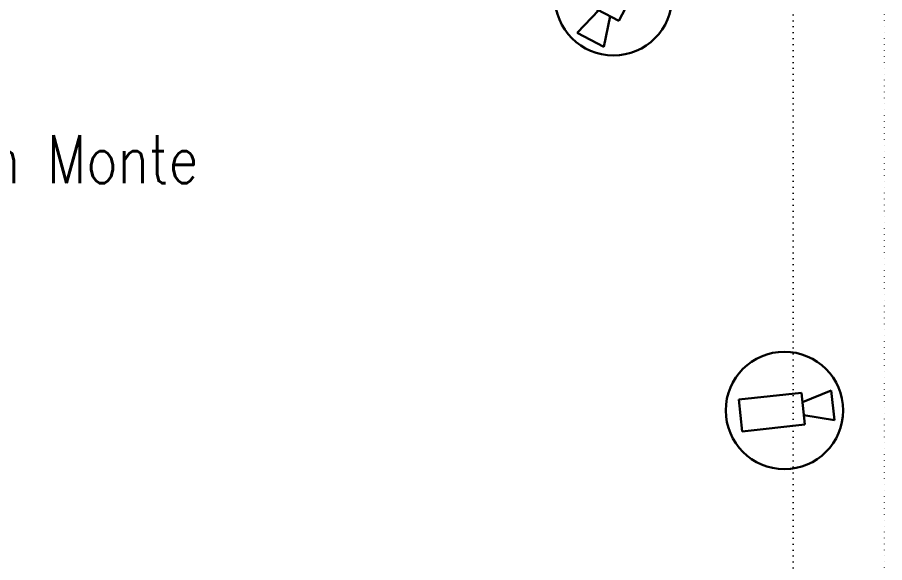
# Model space of a CAD drawing. Extents: x -1286 to 34975, y -230 to 6637.
# Drawn here: x 4146.6 to 4525.8, y 2823.8 to 3062.2 of the extents above; entities that cross this region are included whole.
import ezdxf

# ---------------------------------------------------------------- set-up
doc = ezdxf.new("R2010")
doc.units = 0
doc.header["$LTSCALE"] = 20
doc.linetypes.add('DOT2', pattern=[0.125, 0, -0.125])
for name, color, linetype, lineweight in [('10', 9, 'Continuous', 9), ('20', 9, 'DOT2', 9), ('E-DAHİLİ DOME KAMERA', 7, 'Continuous', 30), ('E-YAZI', 7, 'Continuous', 30)]:
    doc.layers.add(name, color=color, linetype=linetype, lineweight=lineweight)
doc.styles.add('E-YAZI', font='txttw.shx')

# ---------------------------------------------------------------- blocks, each defined once
blk = doc.blocks.new('p-vw-hoşgeldin tak')
at = {"layer": '20'}
for points in [[(-505, 40), (811, 40)], [(-505, 0), (811, 0)]]:
    blk.add_lwpolyline(points, dxfattribs=at)
blk = doc.blocks.new('100_DAHİLİ DOME KAMERA')
at = {"layer": 'E-DAHİLİ DOME KAMERA', "color": 4}
for p, q in [((-1.936, 0.715), (-1.936, -0.689)), ((0.82, 0.715), (-1.936, 0.715)), ((0.82, -0.689), (0.82, 0.715)), ((0.82, 0.294), (2.131, 0.668)), ((2.131, 0.668), (2.131, -0.643)), ((0.82, -0.268), (2.131, -0.643)), ((-1.936, -0.689), (0.82, -0.689))]:
    blk.add_line(p, q, dxfattribs=at)
at = {"layer": 'E-DAHİLİ DOME KAMERA', "color": 4, "linetype": 'Continuous'}
blk.add_circle((0, 0), 2.566, dxfattribs=at)

msp = doc.modelspace()

# ---------------------------------------------------------------- block references
at = {"layer": '10', "rotation": 89.99999999999999}
msp.add_blockref('p-vw-hoşgeldin tak', (4525.84, 2299.5), dxfattribs=at)
at = {"layer": 'E-DAHİLİ DOME KAMERA', "yscale": 9.999999999999998, "zscale": 9.999999999999998}
for p, xscale, rotation in [((4407.28, 3071.17), -10, 62.31815127391469), ((4482.02, 2890.33), -9.999999999999998, 186.2543351779501)]:
    msp.add_blockref('100_DAHİLİ DOME KAMERA', p, dxfattribs=dict(at, xscale=xscale, rotation=rotation))

# ---------------------------------------------------------------- texts
at = {"layer": 'E-YAZI', "color": 30, "style": 'E-YAZI', "width": 0.8}
msp.add_text('Asma Tavan Monte', height=21, dxfattribs=at).set_placement((4011.93, 2989.65))

doc.saveas('drawing.dxf')
